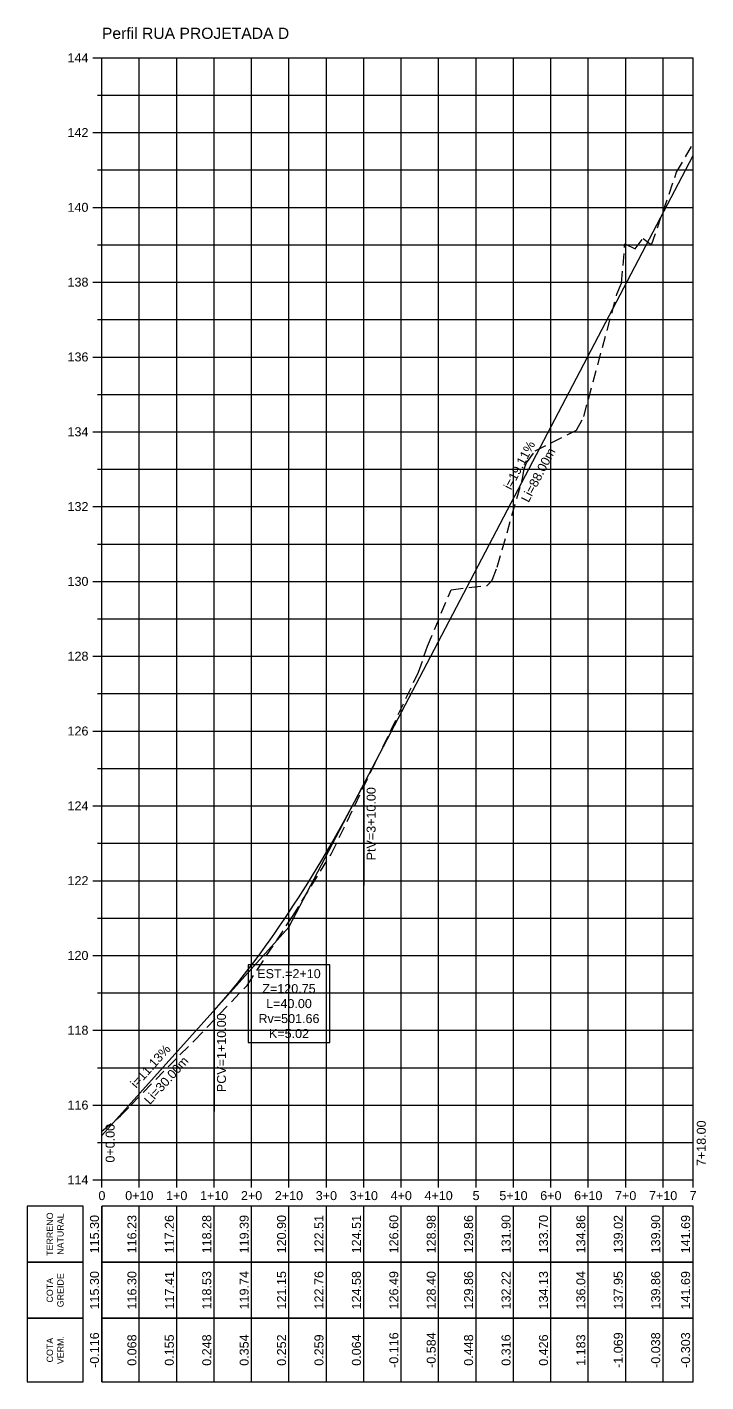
# Model space of a CAD drawing. Header units: metres. Extents: x 437145 to 443371, y 9612590 to 9615494.
# Drawn here: x 442617.1 to 442798.5, y 9615112.1 to 9615474.3 of the extents above; entities that cross this region are included whole.
import ezdxf

# ---------------------------------------------------------------- set-up
doc = ezdxf.new("R2010")
doc.units = ezdxf.units.M
doc.linetypes.add('HIDDEN', pattern=[9.525, 6.35, -3.175])
for name, color, linetype in [('Borda', 1, 'Continuous'), ('Cota', 2, 'Continuous'), ('COTA-TN', 7, 'Continuous'), ('Estacas', 7, 'Continuous'), ('Malha', 251, 'Continuous'), ('Perfil visualização', 7, 'Continuous'), ('PIs', 2, 'Continuous'), ('Plataforma 1', 10, 'Continuous'), ('Terreno', 3, 'HIDDEN'), ('TEXTO', 7, 'Continuous'), ('TXT-Curvas', 7, 'Continuous'), ('TXT-Estacas', 7, 'Continuous'), ('TXT-Perfil', 7, 'Continuous')]:
    doc.layers.add(name, color=color, linetype=linetype)
doc.styles.add('ARIAL', font='arial.ttf')

msp = doc.modelspace()

# ---------------------------------------------------------------- linework, layer by layer
at = {"layer": 'Borda', "color": 3, "linetype": 'Continuous', "lineweight": -3}
for p, q in [((442634.7, 9615466.07), (442637.1, 9615466.07)), ((442635.9, 9615456.07), (442637.1, 9615456.07)), ((442634.7, 9615446.07), (442637.1, 9615446.07)), ((442635.9, 9615436.07), (442637.1, 9615436.07)), ((442634.7, 9615426.07), (442637.1, 9615426.07)), ((442635.9, 9615416.07), (442637.1, 9615416.07)), ((442634.7, 9615406.07), (442637.1, 9615406.07)), ((442635.9, 9615396.07), (442637.1, 9615396.07)), ((442634.7, 9615386.07), (442637.1, 9615386.07)), ((442635.9, 9615376.07), (442637.1, 9615376.07)), ((442634.7, 9615366.07), (442637.1, 9615366.07)), ((442635.9, 9615356.07), (442637.1, 9615356.07)), ((442634.7, 9615346.07), (442637.1, 9615346.07)), ((442635.9, 9615336.07), (442637.1, 9615336.07)), ((442634.7, 9615326.07), (442637.1, 9615326.07)), ((442635.9, 9615316.07), (442637.1, 9615316.07)), ((442634.7, 9615306.07), (442637.1, 9615306.07)), ((442635.9, 9615296.07), (442637.1, 9615296.07)), ((442634.7, 9615286.07), (442637.1, 9615286.07)), ((442635.9, 9615276.07), (442637.1, 9615276.07)), ((442634.7, 9615266.07), (442637.1, 9615266.07)), ((442635.9, 9615256.07), (442637.1, 9615256.07)), ((442634.7, 9615246.07), (442637.1, 9615246.07)), ((442635.9, 9615236.07), (442637.1, 9615236.07)), ((442634.7, 9615226.07), (442637.1, 9615226.07)), ((442635.9, 9615216.07), (442637.1, 9615216.07)), ((442634.7, 9615206.07), (442637.1, 9615206.07)), ((442635.9, 9615196.07), (442637.1, 9615196.07)), ((442634.7, 9615186.07), (442637.1, 9615186.07)), ((442635.9, 9615176.07), (442637.1, 9615176.07)), ((442634.7, 9615166.07), (442637.1, 9615166.07))]:
    msp.add_line(p, q, dxfattribs=at)
at = {"layer": 'Borda', "color": 1, "linetype": 'Continuous', "lineweight": -3}
for p, q in [((442637.1, 9615166.07), (442637.1, 9615466.07)), ((442637.1, 9615466.07), (442795.1, 9615466.07)), ((442795.1, 9615166.07), (442795.1, 9615466.07)), ((442637.1, 9615166.07), (442795.1, 9615166.07))]:
    msp.add_line(p, q, dxfattribs=at)
at = {"layer": 'COTA-TN', "color": 8, "linetype": 'Continuous', "lineweight": -3}
for p, q in [((442637.1, 9615112.07), (442637.1, 9615159.07)), ((442647.1, 9615112.07), (442647.1, 9615159.07)), ((442657.1, 9615112.07), (442657.1, 9615159.07)), ((442667.1, 9615112.07), (442667.1, 9615159.07)), ((442677.1, 9615112.07), (442677.1, 9615159.07)), ((442687.1, 9615112.07), (442687.1, 9615159.07)), ((442697.1, 9615112.07), (442697.1, 9615159.07)), ((442707.1, 9615112.07), (442707.1, 9615159.07)), ((442717.1, 9615112.07), (442717.1, 9615159.07)), ((442727.1, 9615112.07), (442727.1, 9615159.07)), ((442737.1, 9615112.07), (442737.1, 9615159.07)), ((442747.1, 9615112.07), (442747.1, 9615159.07)), ((442757.1, 9615112.07), (442757.1, 9615159.07)), ((442767.1, 9615112.07), (442767.1, 9615159.07)), ((442777.1, 9615112.07), (442777.1, 9615159.07)), ((442787.1, 9615112.07), (442787.1, 9615159.07)), ((442795.1, 9615112.07), (442795.1, 9615159.07))]:
    msp.add_line(p, q, dxfattribs=at)
for points in [[(442632.1, 9615144.07), (442632.1, 9615159.07), (442617.1, 9615159.07), (442617.1, 9615144.07)], [(442637.1, 9615144.07), (442795.1, 9615144.07), (442795.1, 9615159.07), (442637.1, 9615159.07)], [(442632.1, 9615129.07), (442632.1, 9615144.07), (442617.1, 9615144.07), (442617.1, 9615129.07)], [(442637.1, 9615129.07), (442795.1, 9615129.07), (442795.1, 9615144.07), (442637.1, 9615144.07)], [(442632.1, 9615112.07), (442632.1, 9615129.07), (442617.1, 9615129.07), (442617.1, 9615112.07)], [(442637.1, 9615112.07), (442795.1, 9615112.07), (442795.1, 9615129.07), (442637.1, 9615129.07)]]:
    msp.add_3dface(points, dxfattribs=at)
at = {"layer": 'Estacas', "color": 3, "linetype": 'Continuous', "lineweight": -3}
for p, q in [((442637.1, 9615164.07), (442637.1, 9615166.07)), ((442647.1, 9615164.07), (442647.1, 9615166.07)), ((442657.1, 9615164.07), (442657.1, 9615166.07)), ((442667.1, 9615164.07), (442667.1, 9615166.07)), ((442677.1, 9615164.07), (442677.1, 9615166.07)), ((442687.1, 9615164.07), (442687.1, 9615166.07)), ((442697.1, 9615164.07), (442697.1, 9615166.07)), ((442707.1, 9615164.07), (442707.1, 9615166.07)), ((442717.1, 9615164.07), (442717.1, 9615166.07)), ((442727.1, 9615164.07), (442727.1, 9615166.07)), ((442737.1, 9615164.07), (442737.1, 9615166.07)), ((442747.1, 9615164.07), (442747.1, 9615166.07)), ((442757.1, 9615164.07), (442757.1, 9615166.07)), ((442767.1, 9615164.07), (442767.1, 9615166.07)), ((442777.1, 9615164.07), (442777.1, 9615166.07)), ((442787.1, 9615164.07), (442787.1, 9615166.07)), ((442795.1, 9615164.07), (442795.1, 9615166.07))]:
    msp.add_line(p, q, dxfattribs=at)
at = {"layer": 'Malha', "color": 251, "linetype": 'Continuous', "lineweight": -3}
for p, q in [((442637.1, 9615466.07), (442795.1, 9615466.07)), ((442637.1, 9615166.07), (442637.1, 9615466.07)), ((442647.1, 9615166.07), (442647.1, 9615466.07)), ((442657.1, 9615166.07), (442657.1, 9615466.07)), ((442667.1, 9615166.07), (442667.1, 9615466.07)), ((442677.1, 9615166.07), (442677.1, 9615466.07)), ((442687.1, 9615166.07), (442687.1, 9615466.07)), ((442697.1, 9615166.07), (442697.1, 9615466.07)), ((442707.1, 9615166.07), (442707.1, 9615466.07)), ((442717.1, 9615166.07), (442717.1, 9615466.07)), ((442727.1, 9615166.07), (442727.1, 9615466.07)), ((442737.1, 9615166.07), (442737.1, 9615466.07)), ((442747.1, 9615166.07), (442747.1, 9615466.07)), ((442757.1, 9615166.07), (442757.1, 9615466.07)), ((442767.1, 9615166.07), (442767.1, 9615466.07)), ((442777.1, 9615166.07), (442777.1, 9615466.07)), ((442787.1, 9615166.07), (442787.1, 9615466.07)), ((442795.1, 9615166.07), (442795.1, 9615466.07)), ((442637.1, 9615456.07), (442795.1, 9615456.07)), ((442637.1, 9615446.07), (442795.1, 9615446.07)), ((442637.1, 9615436.07), (442795.1, 9615436.07)), ((442637.1, 9615426.07), (442795.1, 9615426.07)), ((442637.1, 9615416.07), (442795.1, 9615416.07)), ((442637.1, 9615406.07), (442795.1, 9615406.07)), ((442637.1, 9615396.07), (442795.1, 9615396.07)), ((442637.1, 9615386.07), (442795.1, 9615386.07)), ((442637.1, 9615376.07), (442795.1, 9615376.07)), ((442637.1, 9615366.07), (442795.1, 9615366.07)), ((442637.1, 9615356.07), (442795.1, 9615356.07)), ((442637.1, 9615346.07), (442795.1, 9615346.07)), ((442637.1, 9615336.07), (442795.1, 9615336.07)), ((442637.1, 9615326.07), (442795.1, 9615326.07)), ((442637.1, 9615316.07), (442795.1, 9615316.07)), ((442637.1, 9615306.07), (442795.1, 9615306.07)), ((442637.1, 9615296.07), (442795.1, 9615296.07)), ((442637.1, 9615286.07), (442795.1, 9615286.07)), ((442637.1, 9615276.07), (442795.1, 9615276.07)), ((442637.1, 9615266.07), (442795.1, 9615266.07)), ((442637.1, 9615256.07), (442795.1, 9615256.07)), ((442637.1, 9615246.07), (442795.1, 9615246.07)), ((442637.1, 9615236.07), (442795.1, 9615236.07)), ((442637.1, 9615226.07), (442795.1, 9615226.07)), ((442637.1, 9615216.07), (442795.1, 9615216.07)), ((442637.1, 9615206.07), (442795.1, 9615206.07)), ((442637.1, 9615196.07), (442795.1, 9615196.07)), ((442637.1, 9615186.07), (442795.1, 9615186.07)), ((442637.1, 9615176.07), (442795.1, 9615176.07)), ((442637.1, 9615166.07), (442795.1, 9615166.07))]:
    msp.add_line(p, q, dxfattribs=at)
at = {"layer": 'PIs', "color": 2, "linetype": 'Continuous', "lineweight": -3}
for p, q in [((442637.1, 9615166.07), (442637.1, 9615466.07)), ((442795.1, 9615166.07), (442795.1, 9615466.07))]:
    msp.add_line(p, q, dxfattribs=at)
at = {"layer": 'Plataforma 1', "color": 10, "linetype": 'Continuous', "lineweight": -3, "ltscale": 2}
for p, q in [((442687.1, 9615233.61), (442795.1, 9615439.95)), ((442705.85, 9615269.45), (442707.1, 9615271.82)), ((442704.6, 9615267.11), (442705.85, 9615269.45)), ((442702.1, 9615262.52), (442703.35, 9615264.8)), ((442703.35, 9615264.8), (442704.6, 9615267.11)), ((442700.85, 9615260.27), (442702.1, 9615262.52)), ((442698.35, 9615255.87), (442699.6, 9615258.05)), ((442699.6, 9615258.05), (442700.85, 9615260.27)), ((442695.85, 9615251.59), (442697.1, 9615253.71)), ((442697.1, 9615253.71), (442698.35, 9615255.87)), ((442694.6, 9615249.5), (442695.85, 9615251.59)), ((442692.1, 9615245.41), (442693.35, 9615247.44)), ((442693.35, 9615247.44), (442694.6, 9615249.5)), ((442689.6, 9615241.44), (442690.85, 9615243.41)), ((442690.85, 9615243.41), (442692.1, 9615245.41)), ((442687.1, 9615237.6), (442688.35, 9615239.5)), ((442688.35, 9615239.5), (442689.6, 9615241.44)), ((442684.6, 9615233.88), (442685.85, 9615235.72)), ((442685.85, 9615235.72), (442687.1, 9615237.6)), ((442637.1, 9615177.95), (442687.1, 9615233.61)), ((442682.1, 9615230.29), (442683.35, 9615232.07)), ((442683.35, 9615232.07), (442684.6, 9615233.88)), ((442679.6, 9615226.82), (442680.85, 9615228.54)), ((442680.85, 9615228.54), (442682.1, 9615230.29)), ((442677.1, 9615223.47), (442678.35, 9615225.13)), ((442678.35, 9615225.13), (442679.6, 9615226.82)), ((442674.6, 9615220.26), (442675.85, 9615221.85)), ((442675.85, 9615221.85), (442677.1, 9615223.47)), ((442670.85, 9615215.66), (442672.1, 9615217.16)), ((442672.1, 9615217.16), (442673.35, 9615218.69)), ((442673.35, 9615218.69), (442674.6, 9615220.26)), ((442668.35, 9615212.75), (442669.6, 9615214.19)), ((442669.6, 9615214.19), (442670.85, 9615215.66)), ((442667.1, 9615211.35), (442668.35, 9615212.75))]:
    msp.add_line(p, q, dxfattribs=at)
at = {"layer": 'Terreno', "color": 3, "linetype": 'HIDDEN', "lineweight": -3, "ltscale": 0.5}
for p, q in [((442790.72, 9615435.45), (442795.1, 9615442.98)), ((442784, 9615416.1), (442790.72, 9615435.45)), ((442775.97, 9615405.83), (442776.88, 9615416.36)), ((442776.88, 9615416.36), (442779.59, 9615414.97)), ((442779.59, 9615414.97), (442781.74, 9615417.77)), ((442781.74, 9615417.77), (442784, 9615416.1)), ((442774.76, 9615402.86), (442775.97, 9615405.83)), ((442765.91, 9615370.21), (442774.76, 9615402.86)), ((442763.95, 9615366.47), (442765.91, 9615370.21)), ((442752.89, 9615361.02), (442763.95, 9615366.47)), ((442750.62, 9615357.75), (442752.89, 9615361.02)), ((442749.56, 9615353.61), (442750, 9615356.21)), ((442750, 9615356.21), (442750.62, 9615357.75)), ((442742.75, 9615329.93), (442749.56, 9615353.61)), ((442741.43, 9615326.45), (442742.75, 9615329.93)), ((442740.56, 9615325.46), (442741.43, 9615326.45)), ((442724.11, 9615308.8), (442730.47, 9615323.85)), ((442730.47, 9615323.85), (442740.07, 9615325.02)), ((442740.07, 9615325.02), (442740.56, 9615325.46)), ((442721.72, 9615301.79), (442724.11, 9615308.8)), ((442710.18, 9615277.56), (442721.72, 9615301.79)), ((442698.48, 9615253.34), (442710.18, 9615277.56)), ((442688.04, 9615236.5), (442698.48, 9615253.34)), ((442675.88, 9615218.09), (442688.04, 9615236.5)), ((442661.86, 9615203.36), (442675.88, 9615218.09)), ((442657.97, 9615199.55), (442661.86, 9615203.36)), ((442644.82, 9615186.07), (442657.97, 9615199.55)), ((442642.07, 9615183.17), (442644.82, 9615186.07)), ((442637.1, 9615179.11), (442642.07, 9615183.17))]:
    msp.add_line(p, q, dxfattribs=at)
at = {"layer": 'TXT-Curvas', "color": 7, "linetype": 'Continuous', "lineweight": -3}
for p, q in [((442707.1, 9615271.82), (442707.1, 9615244.82)), ((442687.1, 9615233.61), (442687.1, 9615223.61)), ((442676.19, 9615223.61), (442676.19, 9615202.81)), ((442698.02, 9615223.61), (442676.19, 9615223.61)), ((442698.02, 9615202.81), (442698.02, 9615223.61)), ((442667.1, 9615211.35), (442667.1, 9615184.35)), ((442676.19, 9615202.81), (442698.02, 9615202.81))]:
    msp.add_line(p, q, dxfattribs=at)

# ---------------------------------------------------------------- texts
at = {"layer": 'Cota', "color": 2, "linetype": 'Continuous', "lineweight": -3, "char_height": 2.4, "attachment_point": 6, "style": 'ARIAL'}
for s, insert in [('{\\C256;144  }', (442633.5, 9615466.07)), ('{\\C256;142  }', (442633.5, 9615446.07)), ('{\\C256;140  }', (442633.5, 9615426.07)), ('{\\C256;138  }', (442633.5, 9615406.07)), ('{\\C256;136  }', (442633.5, 9615386.07)), ('{\\C256;134  }', (442633.5, 9615366.07)), ('{\\C256;132  }', (442633.5, 9615346.07)), ('{\\C256;130  }', (442633.5, 9615326.07)), ('{\\C256;128  }', (442633.5, 9615306.07)), ('{\\C256;126  }', (442633.5, 9615286.07)), ('{\\C256;124  }', (442633.5, 9615266.07)), ('{\\C256;122  }', (442633.5, 9615246.07)), ('{\\C256;120  }', (442633.5, 9615226.07)), ('{\\C256;118  }', (442633.5, 9615206.07)), ('{\\C256;116  }', (442633.5, 9615186.07)), ('{\\C256;114  }', (442633.5, 9615166.07))]:
    msp.add_mtext(s, dxfattribs=dict(at, insert=insert))
at = {"layer": 'Estacas', "color": 7, "linetype": 'Continuous', "lineweight": -3, "char_height": 2.4, "attachment_point": 2, "style": 'ARIAL'}
for s, insert in [('{\\C256;0}', (442637.1, 9615163.07)), ('{\\C256;0+10}', (442647.1, 9615163.07)), ('{\\C256;1+0}', (442657.1, 9615163.07)), ('{\\C256;1+10}', (442667.1, 9615163.07)), ('{\\C256;2+0}', (442677.1, 9615163.07)), ('{\\C256;2+10}', (442687.1, 9615163.07)), ('{\\C256;3+0}', (442697.1, 9615163.07)), ('{\\C256;3+10}', (442707.1, 9615163.07)), ('{\\C256;4+0}', (442717.1, 9615163.07)), ('{\\C256;4+10}', (442727.1, 9615163.07)), ('{\\C256;5}', (442737.1, 9615163.07)), ('{\\C256;5+10}', (442747.1, 9615163.07)), ('{\\C256;6+0}', (442757.1, 9615163.07)), ('{\\C256;6+10}', (442767.1, 9615163.07)), ('{\\C256;7+0}', (442777.1, 9615163.07)), ('{\\C256;7+10}', (442787.1, 9615163.07)), ('{\\C256;7}', (442795.1, 9615163.07))]:
    msp.add_mtext(s, dxfattribs=dict(at, insert=insert))
at = {"layer": 'Perfil visualização', "color": 7, "linetype": 'Continuous', "lineweight": -3, "char_height": 1.7, "attachment_point": 5, "rotation": 90, "style": 'ARIAL'}
for s, insert in [('{\\C256;TERRENO\\PNATURAL}', (442624.6, 9615151.57)), ('{\\C256;COTA\\PGREIDE}', (442624.6, 9615136.57)), ('{\\C256;COTA\\PVERM.}', (442624.6, 9615120.57))]:
    msp.add_mtext(s, dxfattribs=dict(at, insert=insert))
at = {"layer": 'TEXTO', "color": 4, "linetype": 'Continuous', "lineweight": -3, "insert": (442637.1, 9615471.07), "char_height": 3, "attachment_point": 7, "style": 'ARIAL'}
msp.add_mtext('Perfil RUA PROJETADA D', dxfattribs=at)
at = {"layer": 'TEXTO', "color": 7, "linetype": 'Continuous', "lineweight": -3, "char_height": 2.4, "style": 'ARIAL'}
for s, insert, attachment_point, rotation in [('i=19.11%', (442749.77, 9615356.58), 8, 62.3722), ('Li=88.00m', (442752.65, 9615355.08), 2, 62.3722), ('i=11.13%', (442650.99, 9615195.65), 8, 48.0667), ('Li=30.00m', (442653.4, 9615193.48), 2, 48.0667)]:
    msp.add_mtext(s, dxfattribs=dict(at, insert=insert, attachment_point=attachment_point, rotation=rotation))
at = {"layer": 'TXT-Curvas', "color": 7, "linetype": 'Continuous', "lineweight": -3, "char_height": 2.4, "attachment_point": 3, "rotation": 90, "style": 'ARIAL'}
for s, insert in [('{\\C256;PtV=3+10.00}', (442707.85, 9615271.07)), ('{\\C256;PCV=1+10.00}', (442667.85, 9615210.6))]:
    msp.add_mtext(s, dxfattribs=dict(at, insert=insert))
at = {"layer": 'TXT-Curvas', "color": 7, "linetype": 'Continuous', "lineweight": -3, "insert": (442687.1, 9615222.41), "char_height": 2.4, "attachment_point": 2, "style": 'ARIAL'}
msp.add_mtext('EST.=2+10\\PZ=120.75\\PL=40.00\\PRv=501.66\\PK=5.02', dxfattribs=at)
at = {"layer": 'TXT-Estacas', "color": 7, "linetype": 'Continuous', "lineweight": -3, "char_height": 2.4, "attachment_point": 2, "rotation": 90, "style": 'ARIAL'}
for s, insert in [('0+0.00', (442638.1, 9615175.87)), ('7+18.00', (442796.1, 9615175.87))]:
    msp.add_mtext(s, dxfattribs=dict(at, insert=insert))
at = {"layer": 'TXT-Perfil', "color": 7, "linetype": 'Continuous', "lineweight": -3, "char_height": 2.4, "attachment_point": 8, "rotation": 90, "style": 'ARIAL'}
for s, insert in [('115.30', (442636.35, 9615151.57)), ('116.23', (442646.35, 9615151.57)), ('117.26', (442656.35, 9615151.57)), ('118.28', (442666.35, 9615151.57)), ('119.39', (442676.35, 9615151.57)), ('120.90', (442686.35, 9615151.57)), ('122.51', (442696.35, 9615151.57)), ('124.51', (442706.35, 9615151.57)), ('126.60', (442716.35, 9615151.57)), ('128.98', (442726.35, 9615151.57)), ('129.86', (442736.35, 9615151.57)), ('131.90', (442746.35, 9615151.57)), ('133.70', (442756.35, 9615151.57)), ('134.86', (442766.35, 9615151.57)), ('139.02', (442776.35, 9615151.57)), ('139.90', (442786.35, 9615151.57)), ('141.69', (442794.35, 9615151.57)), ('115.30', (442636.35, 9615136.57)), ('116.30', (442646.35, 9615136.57)), ('117.41', (442656.35, 9615136.57)), ('118.53', (442666.35, 9615136.57)), ('119.74', (442676.35, 9615136.57)), ('121.15', (442686.35, 9615136.57)), ('122.76', (442696.35, 9615136.57)), ('124.58', (442706.35, 9615136.57)), ('126.49', (442716.35, 9615136.57)), ('128.40', (442726.35, 9615136.57)), ('129.86', (442736.35, 9615136.57)), ('132.22', (442746.35, 9615136.57)), ('134.13', (442756.35, 9615136.57)), ('136.04', (442766.35, 9615136.57)), ('137.95', (442776.35, 9615136.57)), ('139.86', (442786.35, 9615136.57)), ('141.69', (442794.35, 9615136.57)), ('-0.116', (442636.35, 9615120.57)), ('0.068', (442646.35, 9615120.57)), ('0.155', (442656.35, 9615120.57)), ('0.248', (442666.35, 9615120.57)), ('0.354', (442676.35, 9615120.57)), ('0.252', (442686.35, 9615120.57)), ('0.259', (442696.35, 9615120.57)), ('0.064', (442706.35, 9615120.57)), ('-0.116', (442716.35, 9615120.57)), ('-0.584', (442726.35, 9615120.57)), ('0.448', (442736.35, 9615120.57)), ('0.316', (442746.35, 9615120.57)), ('0.426', (442756.35, 9615120.57)), ('1.183', (442766.35, 9615120.57)), ('-1.069', (442776.35, 9615120.57)), ('-0.038', (442786.35, 9615120.57)), ('-0.303', (442794.35, 9615120.57))]:
    msp.add_mtext(s, dxfattribs=dict(at, insert=insert))

doc.saveas('drawing.dxf')
